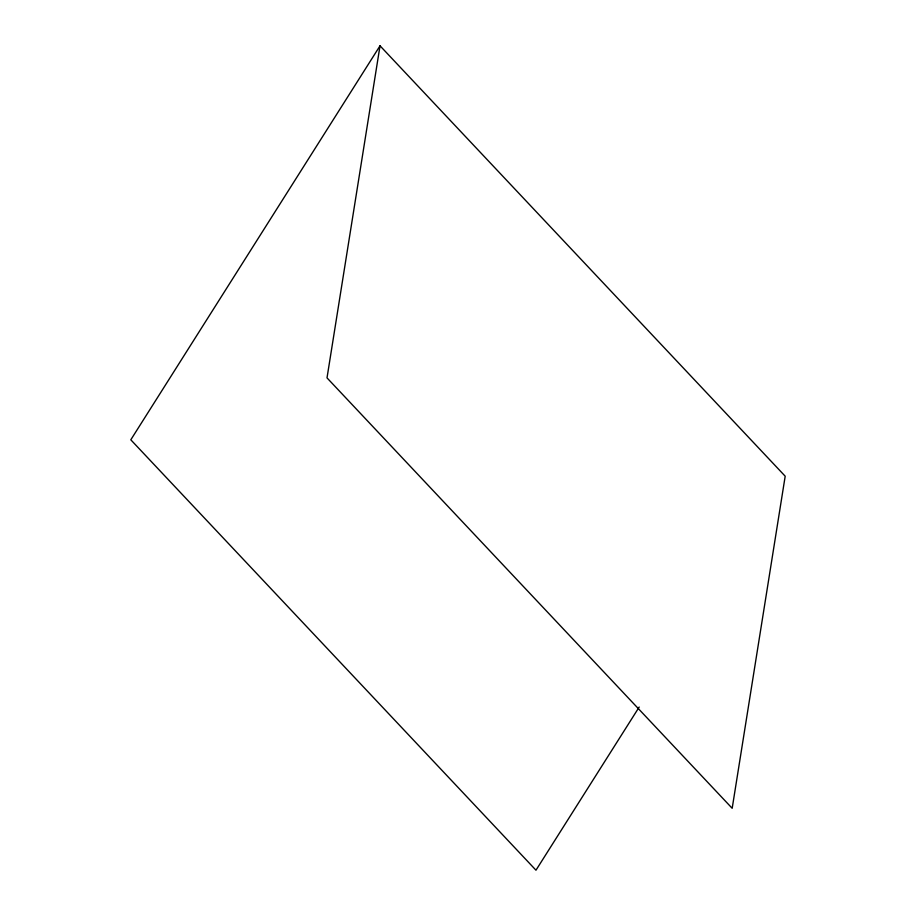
<?xml version="1.0" encoding="UTF-8"?>
<svg xmlns="http://www.w3.org/2000/svg" width="916" height="916" viewBox="0 0 916 916"><rect width="100%" height="100%" fill="white"/><g stroke="black" fill="none" stroke-linecap="round" stroke-linejoin="round"><path stroke-width="1.37" d="M380.025 45.8L327.012 377.884L732.182 808.301L785.195 476.205L380.025 45.8L130.805 439.795L535.975 870.2L639.185 707.049"/></g></svg>
